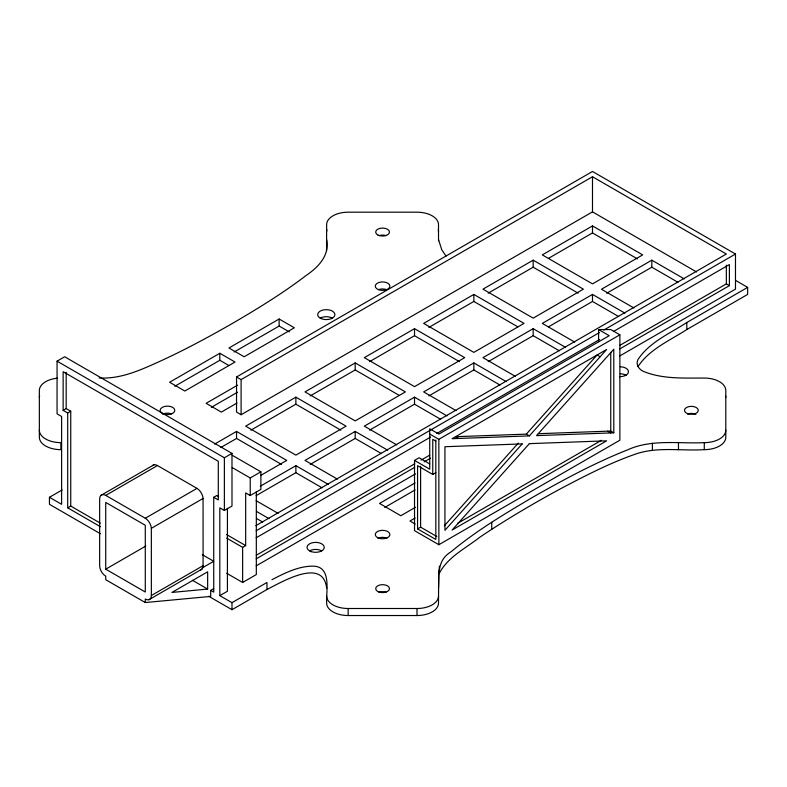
<?xml version="1.0" encoding="UTF-8"?>
<svg xmlns="http://www.w3.org/2000/svg" width="787" height="787" viewBox="0 0 787 787"><rect width="100%" height="100%" fill="white"/><g stroke="black" fill="none" stroke-linecap="round" stroke-linejoin="round"><path stroke-width="1.18" d="M326.644 239.514C329.861 255.509 318.233 267.236 306.084 275.499C282.73 293.364 257.585 308.72 232.224 323.536C205.171 339.03 177.626 353.766 149.018 366.181C133.259 373.068 116.584 379.059 99.113 377.937M326.546 250.876L326.644 224.61A21.515 12.425 0 0 1 348.159 212.185L416.992 212.185A21.515 12.425 0 0 1 438.507 224.61L438.507 240.802M438.507 588.204C439.402 574.048 436.765 560.374 451.138 551.717C476.361 530.684 504.713 513.813 532.937 497.148C563.541 479.736 594.647 462.904 627.446 449.928C651.606 438.831 678.699 443.898 704.286 442.638A21.515 12.425 0 0 0 725.801 430.214M439.431 566.119L438.654 574.667L438.507 603.108A21.515 12.425 0 0 1 416.992 615.532L348.159 615.532A21.515 12.425 0 0 1 326.644 603.108C325.995 591.509 332.144 565.774 312.449 566.148C297.929 566.315 284.55 573.182 271.928 579.694M439.431 573.143C447.842 556.96 465.727 548.303 479.598 537.364C506.179 519.43 533.861 503.178 562.075 487.95C586.522 475.112 611.194 462.333 637.411 453.45C659.004 446.711 682.113 451.079 704.286 449.662A21.515 12.425 0 0 0 725.801 437.247L725.801 390.47A21.515 12.425 0 0 0 704.286 378.055C684.149 377.976 662.89 379.255 643.805 371.553C639.133 369.723 635.335 364.489 637.991 359.541C649.432 342.138 669.845 333.511 686.805 322.522L747.65 287.393L747.65 294.417L686.805 329.546C669.845 340.535 649.432 349.172 637.991 366.565M444.34 525.814L518.338 443.061M458.605 438.457L455.565 436.706L526.326 434.129L597.077 355.006L600.127 356.757M529.366 435.89L606.62 349.497L452.112 438.693L529.366 435.89L526.326 434.129M100.392 533.724L49.443 504.319L49.443 497.286L61.612 504.319L61.612 416.49L57.057 413.854L57.057 361.164L64.662 356.777L231.988 453.381L231.988 506.071L224.374 510.458L219.819 507.831L219.819 595.651L231.988 602.675L266.97 582.478L266.97 589.502L231.988 609.699L208.634 596.221M200.577 569.906A8.608 4.968 60 0 0 203.085 565.666L203.066 498.476A8.608 4.968 60 0 0 196.996 488.383L157.449 465.55L105.733 495.407A8.608 4.968 60 0 0 99.644 498.919L99.644 565.666A8.608 4.968 60 0 0 105.733 576.202L105.733 579.714L145.28 602.547L210.69 596.408L210.69 590.378L213.73 592.139L213.73 497.286L218.294 499.922L218.294 461.28L63.137 371.7L63.137 410.342L66.177 408.591L70.741 411.227L70.741 506.071L100.293 523.139M63.137 410.342L67.702 412.978L70.741 411.227M219.819 353.265L169.618 382.246L184.827 391.021L235.028 362.04L219.819 353.265L219.819 360.289L174.842 386.25M279.139 319.01L228.938 347.992L244.157 356.777L294.348 327.795L279.139 319.01L279.139 326.034L234.172 351.996M696.603 271.977L592.493 211.87L241.107 414.739L236.543 412.103L236.543 376.973L592.493 171.468L735.481 254.024L735.481 289.154L619.635 356.029M236.543 376.973L241.107 379.609L592.493 176.741L726.352 254.024L255.864 525.657M237.497 385.207L206.125 403.318L221.334 412.103L237.025 403.042M49.443 497.286L62.173 489.947M211.349 407.332L237.497 392.231M67.702 412.978L67.702 507.831L70.741 506.071M100.805 495.466L153.868 464.822M214.585 444.104L236.543 431.424L286.743 460.405L260.595 475.496M295.873 397.169L245.672 426.151L295.873 455.132L346.073 426.151L295.873 397.169L295.873 404.193L250.905 430.164M355.193 362.925L305.002 391.906L355.193 420.888L405.394 391.906L355.193 362.925L355.193 369.949L310.226 395.91M414.523 328.671L364.322 357.652L414.523 386.633L464.714 357.652L414.523 328.671L414.523 335.695L369.556 361.656M473.843 294.417L423.652 323.398L473.843 352.379L524.044 323.398L473.843 294.417L473.843 301.451L428.876 327.412M533.173 260.172L482.972 289.154L533.173 318.135L583.364 289.154L533.173 260.172L533.173 267.196L578.14 293.158M592.493 225.918L542.292 254.899L592.493 283.881L642.694 254.899L592.493 225.918L592.493 232.942L637.46 258.903M220.862 447.508L236.543 438.448L281.52 464.409M488.196 293.158L533.173 267.196M548.569 258.303L592.493 232.942M57.057 361.164L224.374 457.768L231.988 453.381M105.733 495.407L145.28 518.239L196.996 488.383M145.28 602.547L145.28 599.035A8.608 4.968 60 0 0 151.36 595.523L151.35 528.333L203.066 498.476M213.73 497.286L216.769 495.535L218.599 496.587M232.234 467.576L250.236 477.965L260.881 471.816L260.881 489.386L250.236 495.535L245.672 492.898L245.672 545.588L242.632 547.349L226.705 538.151M105.733 569.178L145.28 592.011L145.28 525.263L105.733 502.431L105.733 569.178L145.841 546.021M260.31 486.199L295.873 465.678L328.287 484.389M387.617 450.144L355.193 431.424L305.002 460.405L337.416 479.126M446.937 415.89L414.523 397.169L364.322 426.151L396.746 444.871M506.267 381.636L473.843 362.925L423.652 391.906L456.067 410.617M565.587 347.392L533.173 328.671L482.972 357.652L515.387 376.373M624.917 313.137L592.493 294.417L542.292 323.398L574.717 342.119M684.237 278.883L651.823 260.172L601.445 289.252L633.869 307.963M256.129 495.643L295.873 472.702L322.021 487.792M310.226 464.409L355.193 438.448L381.341 453.538M369.556 430.164L414.523 404.193L440.661 419.294M428.876 395.91L473.843 369.949L499.991 385.04M488.196 361.656L533.173 335.695L559.311 350.795M548.569 326.802L592.493 301.451L618.641 316.541M606.698 293.246L651.823 267.196L677.961 282.287M256.159 530.753L599.438 332.567M603.698 330.107L735.481 254.024M151.36 595.523L203.085 565.666M202.229 567.919L213.73 561.279L202.279 554.668M256.159 537.777L430.568 437.09M436.942 433.401L599.655 339.463M613.476 331.484L729.392 264.56L729.392 285.642L619.861 348.877M148.851 599.763L201.925 569.129M429.732 434.06L438.861 439.323L619.871 334.819L619.871 440.208L438.861 544.712L414.523 530.664L414.523 460.405L419.087 457.768L429.732 463.917M256.306 555.258L414.759 463.779M421.143 460.09L429.653 455.181M620.008 345.277L726.352 283.881L729.392 285.642M256.159 558.859L414.611 467.38M424.183 461.851L430.568 458.162M210.69 590.378L213.73 588.627M256.159 565.883L415.575 473.843M219.819 595.651L227.423 591.263L227.423 508.313M226.705 573.28L242.632 582.478L256.326 574.569L256.326 491.629M415.093 482.913L379.531 503.434L400.829 515.731L415.467 507.281M435.821 439.992L435.821 539.439L417.563 528.903L417.563 465.668L432.771 474.453L435.821 472.702M384.764 507.448L415.093 489.937M415.182 517.984L409.958 521.004L415.28 524.073M417.563 528.903L420.602 527.152L436.834 536.518M457.542 523.394L601.455 440.297M266.97 589.502C281.618 582.144 323.162 556.94 326.644 588.204M207.65 589.069L171.94 592.434L207.65 571.815L207.65 589.069L192.431 580.294M538.357 433.696L610.751 431.06L613.791 432.811L613.791 349.231L536.537 435.624L613.791 432.811M598.582 341.656L598.582 329.546L610.751 329.546L619.871 334.819M326.644 596.084A21.515 12.425 0 0 0 348.159 608.508L416.992 608.508A21.515 12.425 0 0 0 438.507 596.084M735.953 280.634L747.65 287.393M598.582 329.546L609.227 335.695L438.861 434.06L429.732 428.787L429.732 469.19L414.523 460.405M473.843 301.451L517.767 326.802M607.702 431.168L610.751 432.919M414.523 335.695L459.49 361.656M279.139 326.034L289.282 331.888M355.193 369.949L399.117 395.31M435.821 441.084L432.771 439.323L432.771 474.453M219.819 360.289L228.938 365.552M295.873 404.193L340.84 430.164M232.293 455.309L260.881 471.816M256.129 500.689L278.096 513.37M256.414 511.393L268.967 518.643M256.414 518.426L262.691 522.047M226.567 534.56L245.672 545.588M67.702 507.831L100.421 526.719M446.032 256.168L441.763 249.754L438.507 239.514M726.352 265.15L726.352 283.881M704.286 442.638L704.286 449.662M686.805 322.522L686.805 329.546M678.473 442.638L678.473 449.662M652.393 443.17L652.393 450.194M651.823 260.172L651.823 267.196M610.751 352.399L610.751 431.06M592.493 176.741L592.493 211.87M592.493 294.417L592.493 301.451M533.173 328.671L533.173 335.695M491.747 522.283L491.747 529.307M473.843 362.925L473.843 369.949M438.861 439.323L438.861 544.712M420.602 466.347L420.602 527.152M416.992 608.508L416.992 615.532M414.523 397.169L414.523 404.193M355.193 431.424L355.193 438.448M348.159 608.508L348.159 615.532M295.873 465.678L295.873 472.702M250.236 477.965L250.236 495.535M242.632 547.349L242.632 582.478M241.107 379.609L241.107 414.739M236.543 431.424L236.543 438.448M231.988 602.675L231.988 609.699M224.374 457.768L224.374 510.458M66.177 372.359L66.177 408.591M57.5 378.203A21.515 12.425 0 0 0 39.35 390.47L39.35 437.247A21.515 12.425 0 0 0 60.865 449.662L60.865 442.638A21.515 12.425 0 0 1 39.35 430.214M145.28 518.239A8.608 4.968 60 0 1 151.35 528.333M620.294 366.742A8.608 4.968 0 0 1 628.469 371.946A8.608 4.968 0 0 1 619.458 376.668M309.566 550.861A8.608 4.968 0 0 1 321.735 550.861M620.294 373.766A8.608 4.968 0 0 1 626.245 375.389M379.137 235.638A6.886 3.974 0 0 1 386.014 235.638M687.523 414.08A6.886 3.974 0 0 1 695.895 414.365M379.157 592.217A6.886 3.974 0 0 1 386.033 592.217M725.535 395.556A21.515 12.425 0 0 1 725.801 397.504M39.35 397.504A21.515 12.425 0 0 1 39.616 395.556M326.644 231.634A21.515 12.425 0 0 1 326.91 229.686M438.241 229.686A21.515 12.425 0 0 1 438.507 231.634M378.921 289.518A7.309 4.22 0 0 1 386.23 289.518M162.752 414.139A7.309 4.22 0 0 1 171.655 413.913M378.035 538.259A7.309 4.22 0 0 1 386.938 538.18M320.211 318.135A8.608 4.968 0 0 0 334.603 315.902A8.608 4.968 0 0 0 324.067 309.822A8.608 4.968 0 0 0 320.211 318.135A8.608 4.968 0 0 1 332.38 318.135M152.521 465.599A8.608 4.968 60 0 1 157.449 465.55M522.194 443.907L444.94 530.29L444.94 446.721L522.194 443.907M529.366 443.642L452.112 530.035L606.62 440.828L529.366 443.642M692.688 406.446L690.888 406.377A6.886 3.974 0 0 0 684.513 410.106A6.886 3.974 0 0 0 690.081 414.247L691.871 414.306A6.886 3.974 0 0 0 698.256 410.578A6.886 3.974 0 0 0 692.688 406.446M311.347 551.648A8.608 4.968 0 0 0 324.254 547.349A8.608 4.968 0 0 0 311.347 543.05A8.608 4.968 0 0 0 311.347 551.648M379.157 592.08A6.886 3.974 0 0 0 389.476 588.637A6.886 3.974 0 0 0 379.157 585.194A6.886 3.974 0 0 0 379.157 592.08M377.711 234.87A6.886 3.974 0 0 0 389.231 233.09A6.886 3.974 0 0 0 380.79 228.22A6.886 3.974 0 0 0 377.711 234.87M378.222 537.934A7.309 4.22 0 0 0 389.84 535.032A7.309 4.22 0 0 0 379.668 530.674A7.309 4.22 0 0 0 378.222 537.934M378.921 289.803A7.309 4.22 0 0 0 389.89 286.143A7.309 4.22 0 0 0 378.921 282.494A7.309 4.22 0 0 0 378.921 289.803M163.263 413.805A7.309 4.22 0 0 0 174.744 410.716A7.309 4.22 0 0 0 164.365 406.515A7.309 4.22 0 0 0 163.263 413.805"/></g></svg>
